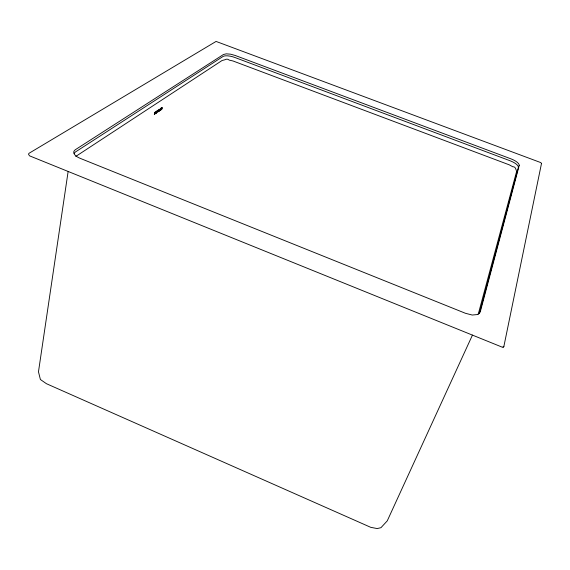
<?xml version="1.0" encoding="UTF-8"?>
<svg xmlns="http://www.w3.org/2000/svg" width="570" height="570" viewBox="0 0 570 570"><rect width="100%" height="100%" fill="white"/><g stroke="black" fill="none" stroke-linecap="round" stroke-linejoin="round"><path stroke-width="0.85" d="M68.108 171.648L38.475 371.797L40.392 379.499L46.434 383.703L370.735 527.328L377.176 528.568L380.959 527.685L387.251 520.873L472.452 335.082M479.349 313.564L518.358 167.473A9.811 3.406 21.2 0 0 510.122 160.776L234.69 57.42A9.305 3.135 14.9 0 0 223.013 56.48L75.069 152.211L74.207 153.558M478.23 314.262L516.634 171.392L515.871 169.254A4.125 2.921 -86.3 0 0 512.865 166.789L509.281 164.844L233.002 60.983L229.161 60.107A3.933 3.334 -47.1 0 0 224.886 59.772L222.086 60.491L75.767 156.429M156.579 112.86L156.037 113.288M156.451 111.236L156.957 110.943A1.19 0.399 -70.1 0 1 157.071 111.449A1.304 0.435 -70.1 0 1 156.558 112.924M157.562 112.311L157.84 110.245M157.804 111.086L158.375 110.701C159.158 107.381 157.826 114.1 158.317 110.979L157.748 111.371M161.901 108.663A1.168 0.385 -70.1 0 0 161.844 108.528L162.129 107.545L161.652 107.68C160.811 112.739 161.46 107.352 161.98 109.205A5.28 1.738 -70.2 0 1 161.944 108.92A5.664 1.874 -70.1 0 0 161.923 108.777M156.045 113.337A1.304 0.435 -70.1 0 1 155.916 112.475A1.304 0.435 -70.1 0 1 156.472 111.157M156.037 112.596C157.135 113.565 156.8 109.461 156.037 112.596M161.987 107.851L161.609 108.521L161.987 107.851M541.5 163.469L503.901 346.304L502.562 347.301L29.505 155.824L28.5 154.214L28.992 153.309L216.073 41.432L540.802 162.6L541.5 163.469M154.762 112.319L154.328 114.492L154.691 113.316L155.211 113.9L154.876 113.131L155.532 111.798L154.712 113.209L154.762 112.319M159.351 109.226L158.923 111.392L159.579 110.701L159.123 111.015L159.351 109.226M160.498 108.457L160.063 110.616L160.654 110.217L160.27 110.238L161.075 108.072L160.498 108.457M519.206 165.535L480.239 311.961L477.646 314.526L472.231 315.032L465.505 313.308L80.334 158.41A13.117 5.8 10.4 0 1 75.454 149.639L223.469 54.499L226.269 53.837L230.558 54.186L235.154 55.454L510.955 158.852A9.818 3.391 21.1 0 1 519.206 165.535M503.388 346.852L503.118 347.137L503.901 346.304L503.388 346.852"/></g></svg>
